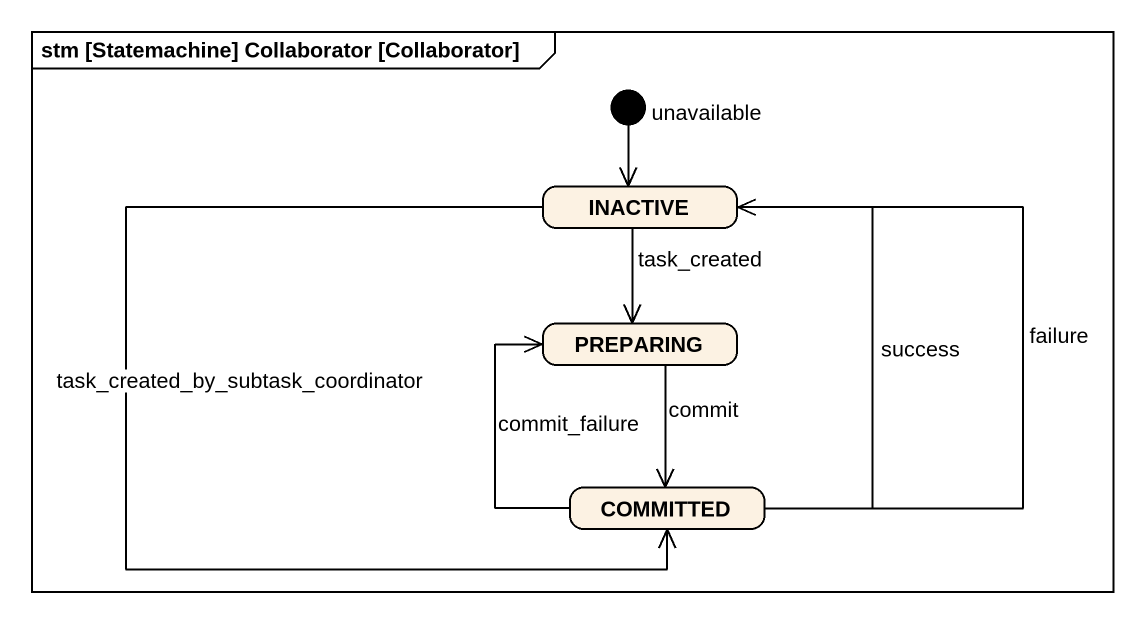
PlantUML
@startuml
mainframe stm [Statemachine] Collaborator [Collaborator]
hide empty description
state unavailable <<start>>
state INACTIVE
state PREPARING
state COMMITTED
unavailable --> INACTIVE
INACTIVE --> PREPARING : task_created
INACTIVE --> COMMITTED : task_created_by_subtask_coordinator
PREPARING --> COMMITTED : commit
COMMITTED -up-> INACTIVE : success
COMMITTED -up-> INACTIVE : failure
COMMITTED -up-> PREPARING : commit_failure
@enduml
